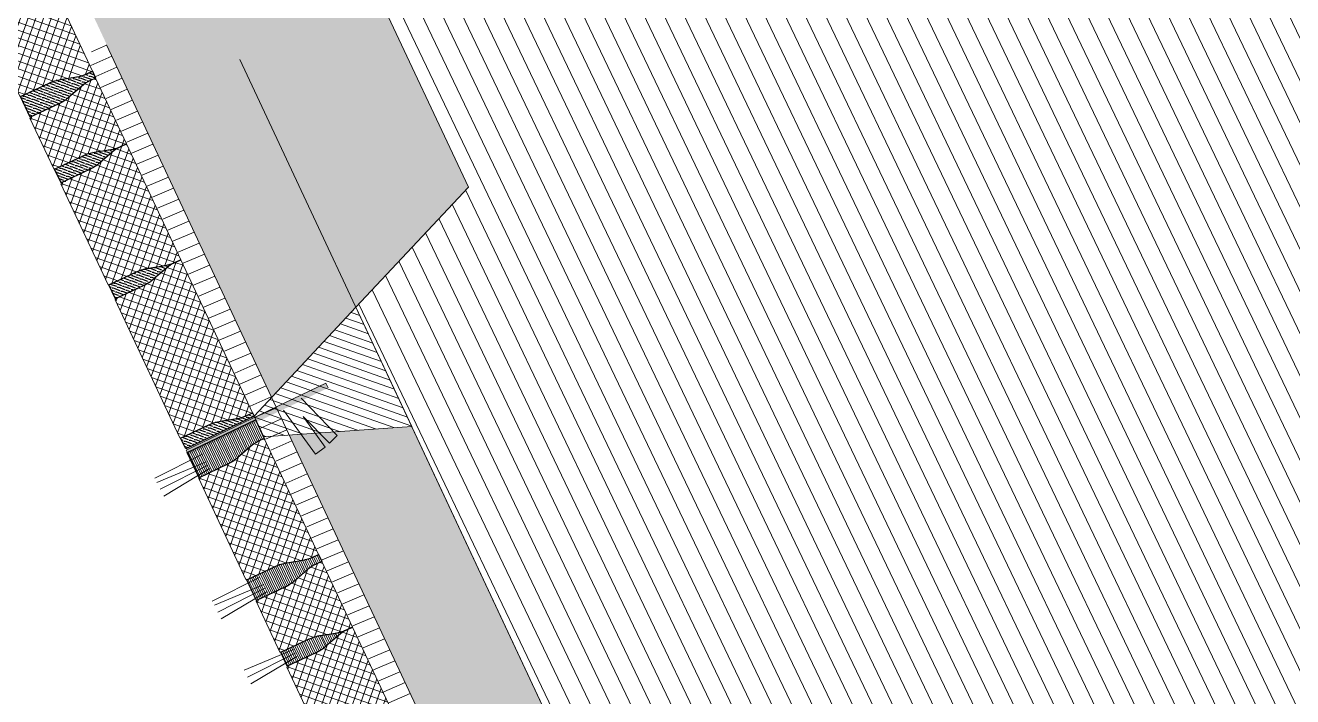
# Model space of a CAD drawing. Header units: metres. Extents: x 678805 to 1359287, y 2747329 to 5497370.
# Drawn here: x 679488.566 to 679490.226, y 2747425.861 to 2747426.74 of the extents above; entities that cross this region are included whole.
import ezdxf

# ---------------------------------------------------------------- set-up
doc = ezdxf.new("R2010")
doc.units = ezdxf.units.M
doc.layers.add('02-L-Waterfeatures 01', color=7, linetype='Continuous', true_color=0x4da6ff)
doc.layers.add('XREF_MON_WATERFEATURE$0$EIT_3 TR sorra', color=7, linetype='Continuous', true_color=0xd8ceb0)
doc.layers.add('XREF_MON_WATERFEATURE$0$-aux', color=50, linetype='Continuous', plot=False)
for name, color, linetype, lineweight, true_color in [('XREF_MON_WATERFEATURE$0$02-L-projecció', 7, 'Continuous', 5, 0x636363), ('XREF_MON_WATERFEATURE$0$3- TR terra vegetal', 7, 'Continuous', 0, 0xbea68e), ('XREF_MON_WATERFEATURE$0$3-TR sorra granitica', 7, 'Continuous', 0, 0xf2dac9), ('XREF_MON_WATERFEATURE$0$3-TR tot_u', 7, 'Continuous', 5, 0x787878)]:
    doc.layers.add(name, color=color, linetype=linetype, lineweight=lineweight, true_color=true_color)
for name, color, linetype, lineweight in [('XREF_MON_WATERFEATURE$0$02-L-seccionat', 6, 'Continuous', 5), ('XREF_MON_WATERFEATURE$0$1-CM', 7, 'Continuous', 0), ('XREF_MON_WATERFEATURE$0$1-L-GESPA', 64, 'Continuous', 0), ('XREF_MON_WATERFEATURE$0$2-metall', 5, 'Continuous', 0), ('XREF_MON_WATERFEATURE$0$3-TR Formigó', 252, 'Continuous', 0), ('XREF_MON_WATERFEATURE$0$3-TR terra compactada', 45, 'Continuous', 0), ('XREF_MON_WATERFEATURE$0$3-TR Tot-u', 37, 'Continuous', 0)]:
    doc.layers.add(name, color=color, linetype=linetype, lineweight=lineweight)
pattern_1 = [(43.98579928964266, (44.02144835051149, -23.48190823337063), (0.001927275125572215, 0.006603891924043957), [0.008532812500000068, -0.001706562500000014, 0, -0.001706562500000014])]

# ---------------------------------------------------------------- blocks, each defined once
blk = doc.blocks.new('XREF_MON_WATERFEATURE$0$PROFIL 150x1')
at = {"layer": 'XREF_MON_WATERFEATURE$0$2-metall'}
blk.add_hatch(color=256, dxfattribs=at).paths.add_polyline_path([(-0.001601699274026203, 0.1500914678908778), (-0.001556015573434877, 0.003040451556444168), (-0.001556020695716143, -8.881784197001252e-15), (-0.006556021049611616, 2.328288672970302e-10), (-0.006601699627928781, 0.1500914678908885)])
blk.add_line((-0.006556021049611616, 2.328288672970302e-10), (-0.006556021049611616, 2.328288672970302e-10), dxfattribs=at)
for points in [[(-0.006556021049611616, 2.328288672970302e-10), (-0.001556020695716143, -8.881784197001252e-15), (-0.006556021049611616, 2.328288672970302e-10), (-0.006601699627928781, 0.1500914678908885), (-0.001601699274026203, 0.1500914678908778)], [(-0.0008696490610731189, 0.04829518497524354), (0.05117247189015472, 0.03871362715096716), (0.04907168092292125, 0.02730320432408462), (0.01299445202427307, 0.03394544061108995), (0.04727510851195404, 0.02196575428195047), (0.04373973621957106, 0.01184905437355255), (-0.00368804514322818, 0.02780783601872727)]]:
    blk.add_lwpolyline(points, dxfattribs=at)
blk = doc.blocks.new('XREF_MON_WATERFEATURE$0$Font')
at = {"layer": 'XREF_MON_WATERFEATURE$0$3- TR terra vegetal'}
h = blk.add_hatch(dxfattribs=at)
h.set_pattern_fill('_USER', color=256, scale=0.0025, angle=-18.20445689477927, style=0, pattern_type=0)
h.set_pattern_definition([(0.07158571544180016, (-41.72151316422969, 27.23130239290185), (-3.123515266994169e-06, 0.002499998048729712), [])])
edge = h.paths.add_edge_path()
edge.add_line((5.401707323268056, -4.721909108571708), (5.401771191507578, -4.713713578879833))
edge.add_arc((5.353355106431991, -4.713336264016107), 0.04841755511519297, 359.5534931793446, 375.5525123054567)
edge.add_line((5.39999985974282, -4.700354479718953), (5.394215024076402, -4.679569028317928))
edge.add_arc((5.449267271906137, -4.664247333537787), 0.0571445925419343, 179.5534972539193, 195.5525163801378, ccw=False)
edge.add_line((5.392124414909631, -4.663802013266832), (5.392444928176701, -4.622674493119121))
edge.add_line((5.392444928176701, -4.622674493119121), (5.412515196949244, -4.622830904088914))
edge.add_line((5.412515197414905, -4.622830904088914), (5.412194685079157, -4.663958424236625))
edge.add_arc((5.355051819700748, -4.663513100706041), 0.0571446002038041, 343.55447450271583, 359.5534936290267, ccw=False)
edge.add_line((5.409858596045524, -4.679690943099558), (5.403750515542924, -4.700383709277958))
edge.add_arc((5.450187267269939, -4.714090894907713), 0.04841754697216365, 163.5544702963147, 179.5534894225274)
edge.add_line((5.401771191041917, -4.713713577017188), (5.401707323035225, -4.721909108571708))
h = blk.add_hatch(dxfattribs=at)
h.set_pattern_fill('_USER', color=256, scale=0.0025, angle=-18.20445689477927, style=0, pattern_type=0)
h.set_pattern_definition([(0.07158571544180016, (-41.81647344771773, 27.23203179542907), (-3.123515266994169e-06, 0.002499998048729712), [])])
edge = h.paths.add_edge_path()
edge.add_line((5.506667166482657, -4.722734138602391), (5.49666747264564, -4.722656209720299))
edge.add_line((5.49666747264564, -4.722656209953129), (5.49673133995384, -4.714460679795593))
edge.add_arc((5.448315255343914, -4.714083363534883), 0.0484175548952806, 359.5534912166783, 375.5525103427903)
edge.add_line((5.494960008189082, -4.701101580401883), (5.48917517112568, -4.68031612993218))
edge.add_arc((5.544227417558432, -4.664994439342991), 0.0571445887850234, 179.5534943690461, 195.5525134952646, ccw=False)
edge.add_line((5.487084563821554, -4.664549116510898), (5.48740507569164, -4.623421594500542))
edge.add_line((5.487405075225979, -4.62342159403488), (5.517475041095167, -4.623655932955444))
edge.add_line((5.517475041095167, -4.623655933421105), (5.517154527362436, -4.664783456828445))
edge.add_arc((5.460011675022542, -4.664338137954473), 0.05714458763646535, 343.55447941519253, 359.5534985415034, ccw=False)
edge.add_line((5.514818440657109, -4.680515971966088), (5.50871036015451, -4.70120873907581))
edge.add_arc((5.555147113744169, -4.714915923308581), 0.04841754838134289, 163.5544725454817, 179.5534916716946)
edge.add_line((5.506731035653502, -4.714538607280701), (5.506667166482657, -4.722734138835222))
edge.add_line((5.506667166482657, -4.722734138602391), (5.49666747264564, -4.722656209720299))
h = blk.add_hatch(dxfattribs=at)
h.set_pattern_fill('_USER', color=256, scale=0.0025, angle=-18.20445689477927, style=0, pattern_type=0)
h.set_pattern_definition([(0.07158571544180016, (-41.63898756494746, 27.23066277243197), (-3.123515266994169e-06, 0.002499998048729712), [])])
edge = h.paths.add_edge_path()
edge.add_line((5.70128342602402, -4.724236660636961), (5.674153355350573, -4.72402523255595))
edge.add_line((5.674153355881572, -4.724025232484564), (5.674217223189771, -4.715829702327028))
edge.add_arc((5.625801137648523, -4.715452385600656), 0.04841755489528105, 359.5534912166783, 375.5525103427901)
edge.add_line((5.672445890493691, -4.702470602700487), (5.666661053430289, -4.681685152230784))
edge.add_arc((5.721713299397379, -4.666363461408764), 0.05714458878502383, 179.5534943690461, 195.5525134952645, ccw=False)
edge.add_line((5.664570446126163, -4.665918138343841), (5.664890957996249, -4.624790616333485))
edge.add_line((5.664890957530588, -4.624790616566315), (5.701279932831374, -4.625155276664508))
edge.add_line((5.701279932633042, -4.625155276618898), (5.701283425425363, -4.724236660519966))
edge.add_line((5.70128342602402, -4.724236660636961), (5.674153355350573, -4.72402523255595))
at = {"layer": 'XREF_MON_WATERFEATURE$0$3-TR Formigó'}
h = blk.add_hatch(dxfattribs=at)
h.set_pattern_fill('ANSI37', color=256, scale=0.002999999999999998, angle=-18.27580023555105, style=0)
h.set_pattern_definition([(45.00024237466998, (-37.73127669328824, 26.43843592633493), (-0.00673522058219375, 0.00673516359928945), []), (135.0002423746699, (-37.73127669328824, 26.43843592633493), (-0.00673516359928945, -0.00673522058219375), [])])
edge = h.paths.add_edge_path()
edge.add_line((5.401707349810749, -4.721905543003231), (5.40177121758461, -4.713710013311356))
edge.add_arc((5.353355126921088, -4.713332690764219), 0.04841756086888398, 359.5534842875911, 375.5525034139801)
edge.add_line((5.399999886751175, -4.700350912287831), (5.394215048290789, -4.679565465543419))
edge.add_arc((5.449267296120524, -4.664243774022907), 0.05714459044333953, 179.5534941485198, 195.5525132748022, ccw=False)
edge.add_line((5.392124440986663, -4.663798450957984), (5.392444924451411, -4.622674425598234))
edge.add_line((5.392444924451411, -4.622674425598234), (5.391647743526846, -4.622668211814016))
edge.add_line((5.391647743992507, -4.622668211814016), (5.391654321923852, -4.621824162080884))
edge.add_line((5.391654321458191, -4.621824162080884), (5.245832878630608, -4.620687756221741))
edge.add_line((5.24583287909627, -4.620687756221741), (5.245826302561909, -4.621531809680164))
edge.add_line((5.245826302096248, -4.621531810145825), (5.24502912024036, -4.621525591704994))
edge.add_line((5.24502912024036, -4.621525591704994), (5.24470863584429, -4.662649621721357))
edge.add_arc((5.187565786298364, -4.662204298656434), 0.0571445848182067, 343.5544756038509, 359.55349473013337, ccw=False)
edge.add_line((5.242372548673302, -4.678382136160508), (5.236264468170702, -4.69907490327023))
edge.add_arc((5.282701225019991, -4.712782087503001), 0.04841755169064205, 163.5544731269837, 179.5534922533725)
edge.add_line((5.234285143204033, -4.712404772173613), (5.234221273101866, -4.720600301865488))
edge.add_line((5.234221273101866, -4.720600301865488), (5.401707349810749, -4.721905543003231))
h = blk.add_hatch(dxfattribs=at)
h.set_pattern_fill('ANSI37', color=256, scale=0.002999999999999998, angle=-18.27580023555105, style=0)
h.set_pattern_definition([(45.00024237466998, (-37.73127672076225, 26.43843236006796), (-0.00673522058219375, 0.00673516359928945), []), (135.0002423746699, (-37.73127672076225, 26.43843236006796), (-0.00673516359928945, -0.00673522058219375), [])])
edge = h.paths.add_edge_path()
edge.add_line((5.496667497325689, -4.722652711439878), (5.496731367427856, -4.71445718081668))
edge.add_arc((5.448315274436027, -4.71407987177372), 0.04841756262818294, 359.5534999889228, 375.5525191153118)
edge.add_line((5.494960032403469, -4.701098079560325), (5.489175195340067, -4.680312633747235))
edge.add_arc((5.544227445498109, -4.664990943623707), 0.05714459188197025, 179.5534922650938, 195.5525113913762, ccw=False)
edge.add_line((5.487084588035941, -4.664545618928969), (5.48740507196635, -4.623421593569219))
edge.add_line((5.48740507196635, -4.62342159380205), (5.486607891041785, -4.623415380949154))
edge.add_line((5.486607891507447, -4.623415380716324), (5.486614469904453, -4.622571330051869))
edge.add_line((5.486614469904453, -4.622571330051869), (5.413318901322782, -4.622000129427761))
edge.add_line((5.413318901322782, -4.622000129427761), (5.413312322925776, -4.622844179626554))
edge.add_line((5.413312322925776, -4.622844180092216), (5.41251514130272, -4.62283796351403))
edge.add_line((5.412515141069889, -4.622837963048369), (5.412194657372311, -4.66396199259907))
edge.add_arc((5.35505180619657, -4.663516671862453), 0.05714458622738645, 343.55447750952925, 359.5534966358117, ccw=False)
edge.add_line((5.409858570434153, -4.679694507969543), (5.403750489000231, -4.700387276476249))
edge.add_arc((5.450187247712165, -4.714094460941851), 0.04841755334555603, 163.5544734177782, 179.5534925441672)
edge.add_line((5.401771164964885, -4.713717146078125), (5.401707297656685, -4.721912676235661))
edge.add_line((5.401707297656685, -4.721912676235661), (5.496667497325689, -4.722652711672708))
h = blk.add_hatch(dxfattribs=at)
h.set_pattern_fill('ANSI37', color=256, scale=0.002999999999999998, angle=-18.27580023555105, style=0)
h.set_pattern_definition([(45.00024237466998, (-37.45883066253737, 26.43631973583251), (-0.00673522058219375, 0.00673516359928945), []), (135.0002423746699, (-37.45883066253737, 26.43631973583251), (-0.00673516359928945, -0.00673522058219375), [])])
edge = h.paths.add_edge_path()
edge.add_line((5.674153381492943, -4.724021733738482), (5.674217249266803, -4.715826204046607))
edge.add_arc((5.625801158603281, -4.715448881499469), 0.04841756086888398, 359.5534842875911, 375.5525034139801)
edge.add_line((5.672445917502046, -4.702467102557421), (5.66666107904166, -4.681681655813009))
edge.add_arc((5.721713327337056, -4.666359964758158), 0.05714459044333953, 179.5534941485198, 195.5525132748022, ccw=False)
edge.add_line((5.664570472668856, -4.665914641693234), (5.664890956133604, -4.624790616333485))
edge.add_line((5.664890956133604, -4.624790616333485), (5.664093775209039, -4.624784402549267))
edge.add_line((5.664093775209039, -4.624784402316436), (5.664100353140384, -4.623940352583304))
edge.add_line((5.664100352674723, -4.623940352816135), (5.51827890984714, -4.622803946956992))
edge.add_line((5.518278909381479, -4.622803946724162), (5.518272332847118, -4.623648000182584))
edge.add_line((5.518272332847118, -4.623648000182584), (5.517475150991231, -4.623641781741753))
edge.add_line((5.517475150991231, -4.623641781741753), (5.517154666595161, -4.664765811758116))
edge.add_arc((5.460011817980558, -4.664320489391685), 0.0571445848182067, 343.5544756038509, 359.55349473013337, ccw=False)
edge.add_line((5.514818579424173, -4.680498326662928), (5.508710498921573, -4.70119109377265))
edge.add_arc((5.555147255305201, -4.714898278471082), 0.04841755169064205, 163.5544731269837, 179.5534922533725)
edge.add_line((5.506731174420565, -4.714520962908864), (5.506667304318398, -4.722716492600739))
edge.add_line((5.506667303852737, -4.722716492367908), (5.67415338056162, -4.724021733505651))
h = blk.add_hatch(dxfattribs=at)
h.set_pattern_fill('ANSI37', color=256, scale=0.002999999999999998, angle=-18.27580023555105, style=0)
h.set_pattern_definition([(45.00024237466998, (-37.6216157367453, 26.43747199978679), (-0.00673522058219375, 0.00673516359928945), []), (135.0002423746699, (-37.6216157367453, 26.43747199978679), (-0.00673516359928945, -0.00673522058219375), [])])
edge = h.paths.add_edge_path()
edge.add_line((5.932518457062542, -4.726148046553135), (5.932582326233387, -4.717952517792583))
edge.add_arc((5.884166236501187, -4.717575204093009), 0.04841756030990212, 359.553494361161, 375.55251348755)
edge.add_line((5.930810994002968, -4.704593416769058), (5.925026156939566, -4.683807969558984))
edge.add_arc((5.980078405700624, -4.668486276874319), 0.05714459232179474, 179.5534955909564, 195.5525147172389, ccw=False)
edge.add_line((5.922935548704118, -4.668040954973549), (5.923256033100188, -4.62691693007946))
edge.add_line((5.923256033565849, -4.626916930312291), (5.922458852641284, -4.626910717925057))
edge.add_line((5.922458852175623, -4.626910717692226), (5.922465429175645, -4.626066667959094))
edge.add_line((5.922465428709984, -4.626066667959094), (5.722900039982051, -4.624511428643018))
edge.add_line((5.722900039982051, -4.624511428643018), (5.722893461585045, -4.625355478841811))
edge.add_line((5.722893462050706, -4.625355478841811), (5.722096281358972, -4.625349263194948))
edge.add_line((5.722096281126142, -4.625349263194948), (5.721775796962902, -4.666473290883005))
edge.add_arc((5.664632934611291, -4.666027972009033), 0.05714459781178616, 343.55447923422247, 359.553498360505, ccw=False)
edge.add_line((5.719439709559083, -4.682205809280276), (5.713331627193838, -4.702898575924337))
edge.add_arc((5.759768390096724, -4.716605758294463), 0.04841755616391521, 163.5544779161114, 179.5534970425004)
edge.add_line((5.711352304089814, -4.716228446690366), (5.711288436315954, -4.724423975450918))
edge.add_line((5.711288436315954, -4.724423975218087), (5.932518457528204, -4.726148046553135))
h = blk.add_hatch(dxfattribs=at)
h.set_pattern_fill('ANSI37', color=256, scale=0.002999999999999998, angle=-18.27580023555105, style=0)
h.set_pattern_definition([(45.00024237466998, (-37.03297951025888, 26.43288818001747), (-0.00673522058219375, 0.00673516359928945), []), (135.0002423746699, (-37.03297951025888, 26.43288818001747), (-0.00673516359928945, -0.00673522058219375), [])])
edge = h.paths.add_edge_path()
edge.add_line((6.100004532840103, -4.727453289087862), (6.100068400381133, -4.719257758930326))
edge.add_arc((6.051652309950441, -4.71888043731451), 0.0484175609788396, 359.5534852689248, 375.5525043953139)
edge.add_line((6.098297069780529, -4.70589865767397), (6.092512232717127, -4.685113210929558))
edge.add_arc((6.147564480081201, -4.669791518244892), 0.0571445906632519, 179.5534958114507, 195.5525149377331, ccw=False)
edge.add_line((6.090421625413001, -4.669346196576953), (6.090742108877748, -4.628222171217203))
edge.add_line((6.090742108877748, -4.628222171217203), (6.089944927487522, -4.628215957898647))
edge.add_line((6.089944927021861, -4.628215958131477), (6.089951504953206, -4.627371908398345))
edge.add_line((6.089951504953206, -4.627371908398345), (5.944130061659962, -4.626235502073541))
edge.add_line((5.944130062125623, -4.626235501840711), (5.944123486056924, -4.627079555299133))
edge.add_line((5.944123485591263, -4.627079555531964), (5.943326303735375, -4.627073338022456))
edge.add_line((5.943326303269714, -4.627073337789625), (5.943005818873644, -4.668197366409004))
edge.add_arc((5.885862966999412, -4.667752046138048), 0.05714458788230044, 343.554477755914, 359.5534968821965, ccw=False)
edge.add_line((5.940669732168317, -4.683929882012308), (5.934561651200056, -4.704622650053352))
edge.add_arc((5.980998404789716, -4.718329834286124), 0.04841754838081367, 163.5544725453944, 179.5534916717832)
edge.add_line((5.932582326233387, -4.717952518258244), (5.932518456596881, -4.726148047484457))
edge.add_line((5.932518456596881, -4.726148047484457), (6.100004532840103, -4.727453289087862))
h = blk.add_hatch(dxfattribs=at)
h.set_pattern_fill('ANSI37', color=256, scale=0.002999999999999998, angle=-18.27580023555105, style=0)
h.set_pattern_definition([(45.00024237466998, (-37.03297953726724, 26.43288461398333), (-0.00673522058219375, 0.00673516359928945), []), (135.0002423746699, (-37.03297953726724, 26.43288461398333), (-0.00673516359928945, -0.00673522058219375), [])])
edge = h.paths.add_edge_path()
edge.add_line((6.19496467942372, -4.728200458455831), (6.195028549991548, -4.720004928298295))
edge.add_arc((6.146612455602735, -4.719627616927028), 0.04841756572535646, 359.553497505782, 375.552516632171)
edge.add_line((6.193257215898484, -4.706645825877786), (6.187472377903759, -4.685860379599035))
edge.add_arc((6.242524626199156, -4.670538690406829), 0.05714459022342697, 179.553492485588, 195.5525116118705, ccw=False)
edge.add_line((6.185381771065295, -4.670093365479261), (6.185702254530042, -4.628969341516495))
edge.add_line((6.185702254995704, -4.628969341749325), (6.184905075002462, -4.628963127499446))
edge.add_line((6.184905075468123, -4.628963127499446), (6.184911653399467, -4.628119077300653))
edge.add_line((6.184911652933806, -4.628119077067822), (6.111616084352136, -4.627547875978053))
edge.add_line((6.111616083886474, -4.627547875978053), (6.11160950595513, -4.628391926642507))
edge.add_line((6.111609506886452, -4.628391926642507), (6.110812324564904, -4.62838570959866))
edge.add_line((6.110812323633581, -4.62838570959866), (6.110491839703172, -4.669509739615023))
edge.add_arc((6.053348993416876, -4.669064422138035), 0.05714458242608837, 343.55448033534486, 359.5534994616274, ccw=False)
edge.add_line((6.108155753463507, -4.685242253821343), (6.102047671098262, -4.70593502279371))
edge.add_arc((6.148484432604164, -4.71964220632799), 0.0484175547547358, 163.554475666945, 179.5534947933339)
edge.add_line((6.100068347994238, -4.719264893326908), (6.100004480220377, -4.727460422087461))
edge.add_line((6.100004479754716, -4.72746042185463), (6.194964679889381, -4.728200458688661))
h = blk.add_hatch(dxfattribs=at)
h.set_pattern_fill('ANSI37', color=256, scale=0.002999999999999998, angle=-18.27580023555105, style=0)
h.set_pattern_definition([(45.00024237466998, (-37.12793976766989, 26.43362108105794), (-0.00673522058219375, 0.00673516359928945), []), (135.0002423746699, (-37.12793976766989, 26.43362108105794), (-0.00673516359928945, -0.00673522058219375), [])])
edge = h.paths.add_edge_path()
edge.add_line((6.426194426137954, -4.729998965281993), (6.42625829577446, -4.721803436055779))
edge.add_arc((6.377842205576599, -4.72142612375319), 0.04841756052981459, 359.5534963238271, 375.5525154502161)
edge.add_line((6.42448696307838, -4.708444335265085), (6.418702125549316, -4.687658888055012))
edge.add_arc((6.473754376173019, -4.672337196301669), 0.05714459376042608, 179.5534937075313, 195.5525128338137, ccw=False)
edge.add_line((6.416611517313868, -4.671891873236746), (6.416932001709938, -4.630767848342657))
edge.add_line((6.416932001709938, -4.630767847876996), (6.416134820319712, -4.630761635024101))
edge.add_line((6.416134820319712, -4.630761635024101), (6.416141397785395, -4.629917586222291))
edge.add_line((6.416141397785395, -4.629917586455122), (6.216576009523124, -4.628362347139046))
edge.add_line((6.216576009523124, -4.628362346906215), (6.216569430660456, -4.629206396639347))
edge.add_line((6.216569431126118, -4.629206396639347), (6.215772250667214, -4.629200181458145))
edge.add_line((6.215772250201553, -4.629200181458145), (6.215451765339822, -4.670324208214879))
edge.add_arc((6.158308903686702, -4.669878892600536), 0.05714459732031707, 343.554482552807, 359.5535016790895, ccw=False)
edge.add_line((6.213115679100156, -4.686056726612151), (6.20700759626925, -4.706749493721873))
edge.add_arc((6.253444360103458, -4.720456676091999), 0.04841755781883007, 163.5544782069061, 179.5534973332949)
edge.add_line((6.205028273165226, -4.720079364953563), (6.204964404925704, -4.728274893248454))
edge.add_line((6.204964404460043, -4.728274893015623), (6.426194426137954, -4.729998965281993))
h = blk.add_hatch(dxfattribs=at)
h.set_pattern_fill('ANSI31', color=256, scale=0.003, angle=-18.27604261022104, style=0)
h.set_pattern_definition([(44.99999999999999, (-61.23738667136058, 28.27179234102368), (-0.006735192090801864, 0.006735192090801864), [])])
h.paths.add_polyline_path([(5.706300896592438, -4.724574196152389), (5.676289620809257, -4.724306924268603), (5.605304351076484, -4.905086013255641), (5.777410773560405, -4.906426052562892)])
at = {"layer": 'XREF_MON_WATERFEATURE$0$3-TR sorra granitica'}
h = blk.add_hatch(dxfattribs=at)
h.set_pattern_fill('LINE', color=256, scale=0.004999999999999999, angle=69.79554310522073, style=0)
h.set_pattern_definition([(88.07158571544174, (23.4717214233242, 244.2306402493268), (-0.01586600920376316, 0.0005342068383152928), [])])
h.paths.add_polyline_path([(2.601884067524225, -4.731481701368466), (6.228175832424313, -4.759716402739286), (6.228409408126026, -4.72971731191501), (2.601844876073301, -4.70011310139671)])
at = {"layer": 'XREF_MON_WATERFEATURE$0$3-TR terra compactada'}
h = blk.add_hatch(dxfattribs=at)
h.set_pattern_fill('LINE', color=256, scale=0.0075, style=0)
h.set_pattern_definition([(1.590277340731758e-14, (-1.593001680448651, -7.350061897188425), (0, 0.0238125), [])])
h.paths.add_polyline_path([(-1.508667595218867, -4.250939326127991), (-1.508447191212326, -6.704957016278058), (6.136759905610234, -6.704957016278058), (6.135588984936476, -5.109001578297466), (5.855858366005123, -5.107042916119099), (5.777410773560405, -4.906426052562892), (2.851725396700203, -4.883444252656773), (2.851790635846555, -6.090015882160515), (2.851790635846555, -6.44001635722816), (0.3015535152517259, -6.44002101290971), (0.3017738847993314, -6.090021013282239), (1.392239173408598, -6.090021080803126), (0.8764049969613552, -4.267781088594347)])
at = {"layer": 'XREF_MON_WATERFEATURE$0$3-TR Tot-u'}
h = blk.add_hatch(dxfattribs=at)
h.set_pattern_fill('EARTH', color=256, scale=0.005, angle=-84.07414778341365)
h.set_pattern_definition([(275.9258522165863, (0.0002203709445893764, -5.900061896070838), (0.0348582512672567, -0.02830242601949161), [0.03175, -0.03175]), (275.9258522165863, (0.01206299709156156, -5.898832678794861), (0.0348582512672567, -0.02830242601949161), [0.03175, -0.03175]), (275.9258522165863, (0.02390562416985631, -5.897603461518884), (0.0348582512672567, -0.02830242601949161), [0.03175, -0.03175]), (5.925852216586342, (0.02826290531083941, -5.901141264708713), (0.02830242601949161, 0.0348582512672567), [0.03174999999999994, -0.03174999999999994]), (5.925852216586342, (0.02949212351813912, -5.912983891554177), (0.02830242601949161, 0.0348582512672567), [0.03174999999999994, -0.03174999999999994]), (5.925852216586342, (0.03072133986279368, -5.924826518632472), (0.02830242601949161, 0.0348582512672567), [0.03174999999999994, -0.03174999999999994])])
h.paths.add_polyline_path([(5.664110153447837, -4.755324530415237), (2.602048213128, -4.731478434056044), (2.6017199261114, -4.767613416537642), (2.851725396700203, -4.883444252656773), (5.605304351076484, -4.905086013255641)])
h = blk.add_hatch(dxfattribs=at)
h.set_pattern_fill('EARTH', color=256, scale=0.005, angle=-84.07414778341365)
h.set_pattern_definition([(275.9258522165863, (2.229286105837673, -5.917636996600777), (0.0348582512672567, -0.02830242601949161), [0.03175, -0.03175]), (275.9258522165863, (2.24112873384729, -5.916407779790461), (0.0348582512672567, -0.02830242601949161), [0.03175, -0.03175]), (275.9258522165863, (2.252971360925585, -5.915178562514484), (0.0348582512672567, -0.02830242601949161), [0.03175, -0.03175]), (5.925852216586342, (2.257328641135246, -5.918716365937144), (0.02830242601949161, 0.0348582512672567), [0.03174999999999993, -0.03174999999999993]), (5.925852216586342, (2.258557858876884, -5.930558992549777), (0.02830242601949161, 0.0348582512672567), [0.03174999999999993, -0.03174999999999993]), (5.925852216586342, (2.259787076618522, -5.942401619628072), (0.02830242601949161, 0.0348582512672567), [0.03174999999999993, -0.03174999999999993])])
h.paths.add_polyline_path([(5.777410773560405, -4.906426052562892), (5.855858366005123, -5.107042916119099), (8.364654720760882, -5.126576679293066), (8.364486959762871, -4.926569310948253)])
at = {"layer": 'XREF_MON_WATERFEATURE$0$3-TR tot_u'}
h = blk.add_hatch(dxfattribs=at)
h.set_pattern_fill('AR-CONC', color=256, scale=0.0002499999999999999, angle=90.27678088148771)
h.set_pattern_definition([(158.5528234917086, (-28.39607085613534, 26.36567116249353), (-0.01071414020342541, 0.04444703537654501), [0.004762499999999991, -0.05238749999999992]), (103.5528234917086, (-28.39607085613534, 26.36567116249353), (-0.0424785118228859, -0.02355052202106896), [0.003809999999999995, -0.04191014604249993]), (209.0042681917086, (-28.39696369878948, 26.369375070557), (-0.05319265014227479, 0.02089651386104), [0.004047502199999997, -0.04452256114999997]), (154.7370234917087, (-28.40811084536836, 26.36163029191084), (-0.0115985479611795, 0.0675920588494293), [0.007143749999999995, -0.07858124999999994]), (205.1883811017086, (-28.40907739615068, 26.36726295552216), (-0.07752613342466964, 0.03658516449474113), [0.006071255784999987, -0.0667839020399998]), (99.73697466170866, (-28.40811084536836, 26.36163029191084), (-0.07752613342285257, 0.03658516449890413), [0.005714991767499994, -0.06286493297999991]), (129.5528234917087, (-28.40712128439918, 26.36866050423123), (0.01217751511727385, 0.04406843003305411), [0.004762499999999994, -0.05238749999999993]), (74.55282349170876, (-28.40712128439918, 26.36866050423123), (-0.04856998646426808, -3.622266292562654e-06), [0.003809999999999997, -0.04190999999999996]), (180.0042684917086, (-28.40610649064183, 26.37233287328854), (-0.03639247154542002, 0.04406480761101686), [0.004047502199999996, -0.04452248439999996]), (146.0528234917087, (-28.39607085613534, 26.36567116249353), (-0.02028587552937648, -0.005993882991153911), [0, -0.04140199999999996, 0, -0.04254499999999996, 0, -0.04206874999999996]), (116.0528234917087, (-28.39607085613534, 26.36567116249353), (-0.02905871588295597, 0.007867938773188424), [0, -0.02425699999999999, 0, -0.04044949999999999, 0, -0.01603375]), (76.05282349170872, (-28.39156528469175, 26.35224657296203), (-0.009427757665199567, 0.03259170348027654), [0, -0.01587499999999997, 0, -0.04952999999999994, 0, -0.06572249999999988]), (66.05282349170874, (-28.38954484928399, 26.34622657857835), (-0.01780916575078069, 0.03308521069577341), [0, -0.02063749999999997, 0, -0.03289299999999995, 0, -0.04667249999999994])])
h.paths.add_polyline_path([(5.777410773560405, -4.906426052562892), (8.366363969631493, -4.926583925727755), (8.457392164506018, -4.779028350953013), (5.718575078528374, -4.755963404197246)])
at = {"layer": 'XREF_MON_WATERFEATURE$0$EIT_3 TR sorra'}
h = blk.add_hatch(dxfattribs=at)
h.set_pattern_fill('ANSI36', color=256, scale=0.001075000000000009, angle=-1.014200710357327, style=0, double=1)
h.set_pattern_definition([(43.98579928964266, (43.80021833023056, -23.48018400138244), (0.001927275125572215, 0.006603891924043957), [0.008532812500000068, -0.001706562500000014, 0, -0.001706562500000014])])
edge = h.paths.add_edge_path()
edge.add_line((5.71128843864426, -4.724423814564943), (5.706288711400703, -4.724423814099282))
edge.add_line((5.706288710702211, -4.724423813866451), (5.706288710702211, -4.625345609383658))
edge.add_line((5.706288710702211, -4.625345609150827), (5.722096310462803, -4.625345608685166))
edge.add_line((5.722096310462803, -4.625345608917996), (5.721775797661394, -4.666473131394014))
edge.add_arc((5.664632943458855, -4.666027805767953), 0.05714458861940409, 343.5544727780216, 359.5534919043325, ccw=False)
edge.add_line((5.719439709559083, -4.682205646997318), (5.713331629289314, -4.702898413175717))
edge.add_arc((5.759768384043127, -4.716605600900948), 0.04841755052772637, 163.5544689195318, 179.5534880457448)
edge.add_line((5.711352304089814, -4.716228282079101), (5.711288437480107, -4.724423815496266))
h = blk.add_hatch(dxfattribs=at)
h.set_pattern_fill('ANSI36', color=256, scale=0.001075000000000009, angle=-1.014200710357327, style=0, double=1)
h.set_pattern_definition(pattern_1)
edge = h.paths.add_edge_path()
edge.add_line((5.932518457528204, -4.726148045621812), (5.932582324137911, -4.717952516395599))
edge.add_arc((5.884166234172881, -4.717575201764703), 0.04841756020077902, 359.5534933799665, 375.5525125060783)
edge.add_line((5.930810991209, -4.704593415372074), (5.925026155076921, -4.683807965833694))
edge.add_arc((5.980078402440995, -4.668486275244504), 0.05714458878502383, 179.5534943690461, 195.5525134952645, ccw=False)
edge.add_line((5.922935547772795, -4.668040952179581), (5.923256060108542, -4.626913431100547))
edge.add_line((5.923256060108542, -4.626913431100547), (5.943326329812407, -4.627069841139019))
edge.add_line((5.943326329812407, -4.627069841139019), (5.943005817010999, -4.668197363615036))
edge.add_arc((5.885862965602428, -4.66775203961879), 0.05714458671875536, 343.5544741909293, 359.55349331724005, ccw=False)
edge.add_line((5.940669728908688, -4.683929878752679), (5.934561648406088, -4.704622644931078))
edge.add_arc((5.980998405255377, -4.71832983312197), 0.04841755218264119, 163.5544692103268, 179.5534883365396)
edge.add_line((5.932582323439419, -4.717952514067292), (5.932518457062542, -4.726148047018796))
h = blk.add_hatch(dxfattribs=at)
h.set_pattern_fill('ANSI36', color=256, scale=0.001075000000000009, angle=-1.014200710357327, style=0, double=1)
h.set_pattern_definition(pattern_1)
edge = h.paths.add_edge_path()
edge.add_line((6.100004506763071, -4.727456855122), (6.100068375235423, -4.719261324964464))
edge.add_arc((6.051652292720973, -4.718884008936584), 0.04841755323673731, 359.5534914769156, 375.5525106030275)
edge.add_line((6.098297042772174, -4.705902225803584), (6.092512206174433, -4.685116774402559))
edge.add_arc((6.147564457263798, -4.669795079855248), 0.057144594200478, 179.5534970334249, 195.5525161596433, ccw=False)
edge.add_line((6.090421598404646, -4.669349759351462), (6.090742110740393, -4.62822223873809))
edge.add_line((6.090742110274732, -4.62822223873809), (6.110812380444258, -4.628378651570529))
edge.add_line((6.110812380444258, -4.628378651570529), (6.110491867177188, -4.669506171252578))
edge.add_arc((6.05334900598973, -4.669060850515962), 0.05714459640250632, 343.5544773285307, 359.55349645484154, ccw=False)
edge.add_line((6.108155780471861, -4.685238689184189), (6.102047699037939, -4.705931455828249))
edge.add_arc((6.148484449833632, -4.719638638198376), 0.04841754482577915, 163.5544739222657, 179.5534930484786)
edge.add_line((6.100068374536932, -4.719261323101819), (6.10000450629741, -4.727456855122))
h = blk.add_hatch(dxfattribs=at)
h.set_pattern_fill('ANSI36', color=256, scale=0.001075000000000009, angle=-1.014200710357327, style=0, double=1)
h.set_pattern_definition(pattern_1)
edge = h.paths.add_edge_path()
edge.add_line((6.204964376986027, -4.728278386872262), (6.194964682683349, -4.72820045799017))
edge.add_line((6.19496468314901, -4.72820045799017), (6.195028550457209, -4.720004927832633))
edge.add_arc((6.146612469572574, -4.719627610174939), 0.04841755135828214, 359.5534897744852, 375.5525089005972)
edge.add_line((6.193257218692452, -4.706645829137415), (6.187472380697727, -4.685860378202051))
edge.add_arc((6.242524626664817, -4.670538689009845), 0.05714458856511125, 179.5534927061143, 195.5525118323327, ccw=False)
edge.add_line((6.185381773859262, -4.670093364547938), (6.185702285263687, -4.628965843003243))
edge.add_line((6.185702285263687, -4.628965843003243), (6.215772251132876, -4.629200180992484))
edge.add_line((6.215772250667214, -4.629200180992484), (6.215451737400144, -4.670327703934163))
edge.add_arc((6.158308882731944, -4.669882385525852), 0.05714458929137934, 343.5544796615772, 359.5534987878881, ccw=False)
edge.add_line((6.213115651160479, -4.686060220235959), (6.207007570657879, -4.706752988277003))
edge.add_arc((6.253444321919233, -4.720460174139589), 0.04841754697216365, 163.5544702963147, 179.5534894225274)
edge.add_line((6.20502824569121, -4.720082856016234), (6.204964377451688, -4.728278387105092))
edge.add_line((6.204964376986027, -4.728278386872262), (6.194964682683349, -4.72820045799017))
at = {"layer": 'XREF_MON_WATERFEATURE$0$-aux'}
for points in [[(5.401707322802395, -4.721909108571708), (5.401707323268056, -4.721909108571708), (5.401771191507578, -4.713713579112664, 0.06992251114754273), (5.39999985974282, -4.700354479718953), (5.394215022679418, -4.679569027852267, -0.06992251114800961), (5.392124414909631, -4.663802013266832), (5.392444928176701, -4.622674493119121), (5.412515197414905, -4.622830904088914), (5.412194684613496, -4.663958424236625, -0.0699225111484148), (5.409858596045524, -4.679690943099558), (5.403750515542924, -4.700383709277958, 0.06992251114798485), (5.401771191041917, -4.713713577017188), (5.401707322802395, -4.721909108571708), (5.401707323268056, -4.721909108571708)], [(5.506667166482657, -4.722734138602391), (5.49666747264564, -4.722656209953129), (5.49673133995384, -4.714460679795593, 0.06992251114754273), (5.494960008189082, -4.701101580401883), (5.48917517112568, -4.680316129699349, -0.06992251114800961), (5.487084563821554, -4.664549116510898), (5.487405075225979, -4.62342159403488), (5.517475041095167, -4.623655933421105), (5.517154527828097, -4.664783456828445, -0.0699225111484148), (5.514818440657109, -4.680515971966088), (5.508710360620171, -4.701208739541471, 0.06992251114798485), (5.506731035653502, -4.714538607280701), (5.506667166482657, -4.722734138602391), (5.49666747264564, -4.722656209953129)], [(5.70128342602402, -4.724236660636961), (5.674153355881572, -4.724025232484564), (5.674217222258449, -4.715829702094197, 0.06992251114754273), (5.672445890493691, -4.702470602700487), (5.666661052964628, -4.681685152230784, -0.06992251114800961), (5.664570446126163, -4.665918138343841), (5.664890957530588, -4.624790616566315), (5.701279932633042, -4.625155276618898), (5.70128342602402, -4.724236660636961), (5.674153355881572, -4.724025232484564)], [(5.711288436315954, -4.724423815030605), (5.71128843864426, -4.724423814564943), (5.706288710702211, -4.724423813866451), (5.706288710702211, -4.625345609150827), (5.722096310462803, -4.625345608917996), (5.721775797661394, -4.666473131394014, -0.0699225111484148), (5.719439709559083, -4.682205646997318), (5.713331628590822, -4.702898412942886, 0.06992251114798485), (5.711352304089814, -4.716228282079101), (5.711288436315954, -4.724423815030605), (5.71128843864426, -4.724423814564943)], [(5.932518457062542, -4.726148047251627), (5.932518457528204, -4.726148045621812), (5.932582324370742, -4.717952516395599, 0.06992251114754273), (5.930810991209, -4.704593415372074), (5.925026156008244, -4.683807966299355, -0.06992251114800961), (5.922935547772795, -4.668040952179581), (5.923256060108542, -4.626913431100547), (5.943326329812407, -4.627069841139019), (5.943005817942321, -4.668197364080697, -0.0699225111484148), (5.940669728908688, -4.683929878752679), (5.934561648406088, -4.704622644931078, 0.06992251114798485), (5.932582323439419, -4.717952514067292), (5.932518457062542, -4.726148047251627), (5.932518457528204, -4.726148045621812)], [(6.10000450629741, -4.727456855122), (6.100004506763071, -4.727456855122), (6.100068375002593, -4.719261324964464, 0.06992251114754273), (6.098297042772174, -4.705902225803584), (6.092512206174433, -4.685116774402559, -0.06992251114800961), (6.090421598404646, -4.669349759351462), (6.090742110274732, -4.62822223873809), (6.110812380444258, -4.628378651570529), (6.110491867177188, -4.669506171252578, -0.0699225111484148), (6.108155780471861, -4.685238689184189), (6.102047698106617, -4.705931455828249, 0.06992251114798485), (6.100068374536932, -4.719261323101819), (6.10000450629741, -4.727456855122), (6.100004506763071, -4.727456855122)], [(6.204964376986027, -4.728278386872262), (6.19496468314901, -4.72820045799017), (6.195028549991548, -4.720004927832633, 0.06992251114754273), (6.193257218692452, -4.706645829137415), (6.187472380232066, -4.685860378202051, -0.06992251114800961), (6.185381773859262, -4.670093364547938), (6.185702285263687, -4.628965843003243), (6.215772250667214, -4.629200180992484), (6.215451737865806, -4.670327703934163, -0.0699225111484148), (6.213115651160479, -4.686060220235959), (6.207007570192218, -4.706752988044173, 0.06992251114798485), (6.20502824569121, -4.720082856016234), (6.204964376986027, -4.728278386872262), (6.19496468314901, -4.72820045799017)]]:
    blk.add_lwpolyline(points, format="xyb", dxfattribs=at)
at = {"layer": 'XREF_MON_WATERFEATURE$0$02-L-projecció'}
for points in [[(-1.508667595218867, -4.250939326127991), (-1.508447191212326, -6.704957016278058), (6.136759905610234, -6.704957016278058), (6.135588984936476, -5.109001578297466), (5.855858366005123, -5.107042916119099), (5.777410773560405, -4.906426052562892), (2.851725396700203, -4.883444252656773), (2.851790635846555, -6.090015882160515), (2.851790635846555, -6.44001635722816), (0.3015535152517259, -6.44002101290971), (0.3017738847993314, -6.090021013282239), (1.392239173408598, -6.090021080803126), (0.8764049969613552, -4.267781088594347)], [(5.706287799868733, -4.724540702998638), (5.777410773560405, -4.906426052562892), (5.605304351076484, -4.905086013255641), (5.676289620809257, -4.724306924268603)]]:
    blk.add_lwpolyline(points, close=True, dxfattribs=at)
for points in [[(6.228175833821297, -4.759716407163069), (2.60188406938687, -4.731481702532619)], [(6.135421223938465, -4.908994209952652), (2.851725396700203, -4.883444252656773)], [(6.135588984936476, -5.109001578297466), (5.855858366005123, -5.107042916119099), (5.777410773560405, -4.906426052562892)]]:
    blk.add_lwpolyline(points, dxfattribs=at)
at = {"layer": 'XREF_MON_WATERFEATURE$0$02-L-seccionat'}
for points in [[(5.401707349810749, -4.721905543003231), (5.40177121758461, -4.713710013311356, 0.06992251114875708), (5.399999886751175, -4.700350912287831), (5.394215048290789, -4.679565465077758, -0.0699225111482901), (5.392124440986663, -4.663798450957984), (5.392444924451411, -4.622674425598234), (5.391647743992507, -4.622668211814016), (5.391654321458191, -4.621824162080884), (5.24583287909627, -4.620687756221741), (5.245826302096248, -4.621531810145825), (5.24502912024036, -4.621525591704994), (5.24470863584429, -4.662649621255696, -0.0699225111482901), (5.242372548673302, -4.678382136160508), (5.23626446723938, -4.699074903037399, 0.06992251114875708), (5.234285143204033, -4.712404772173613), (5.234221273101866, -4.720600301865488)], [(5.496667497325689, -4.722652711439878), (5.496731367427856, -4.71445718081668, 0.06992251114875708), (5.494960032403469, -4.701098079560325), (5.489175195340067, -4.680312633514404, -0.0699225111482901), (5.487084588035941, -4.664545618928969), (5.48740507196635, -4.62342159380205), (5.486607891507447, -4.623415380716324), (5.486614469904453, -4.622571330051869), (5.413318901322782, -4.622000129427761), (5.413312322925776, -4.622844180092216), (5.412515141069889, -4.622837963048369), (5.412194658070803, -4.66396199259907, -0.0699225111482901), (5.409858570434153, -4.679694507969543), (5.403750489465892, -4.700387276476249, 0.06992251114875708), (5.401771164964885, -4.713717146078125), (5.401707297656685, -4.721912676235661)], [(5.674153381492943, -4.724021733738482), (5.674217248335481, -4.715826204046607, 0.06992251114875708), (5.672445917502046, -4.702467102557421), (5.66666107904166, -4.681681655347347, -0.0699225111482901), (5.664570472668856, -4.665914641693234), (5.664890956133604, -4.624790616333485), (5.664093775209039, -4.624784402316436), (5.664100352674723, -4.623940352816135), (5.518278909381479, -4.622803946724162), (5.518272332847118, -4.623648000182584), (5.517475150991231, -4.623641781741753), (5.517154667526484, -4.664765811990947, -0.0699225111482901), (5.514818579424173, -4.680498326662928), (5.508710498921573, -4.701191093306988, 0.06992251114875708), (5.506731174420565, -4.714520962908864), (5.506667303852737, -4.722716492367908)], [(5.932518457062542, -4.726148046553135), (5.932582326699048, -4.717952517792583, 0.06992251114875708), (5.930810994002968, -4.704593416769058), (5.925026156008244, -4.683807969558984, -0.0699225111482901), (5.922935548704118, -4.668040954973549), (5.923256033565849, -4.626916930312291), (5.922458852175623, -4.626910717692226), (5.922465428709984, -4.626066667959094), (5.722900039982051, -4.624511428643018), (5.722893462050706, -4.625355478841811), (5.722096281126142, -4.625349263194948), (5.721775797661394, -4.666473291115835, -0.0699225111482901), (5.719439709559083, -4.682205809280276), (5.713331627193838, -4.702898575924337, 0.06992251114875708), (5.711352304089814, -4.716228446690366), (5.711288436315954, -4.724423975218087)], [(6.100004532840103, -4.727453289087862), (6.100068401079625, -4.719257759395987, 0.06992251114875708), (6.098297069780529, -4.70589865767397), (6.092512232251465, -4.685113210696727, -0.0699225111482901), (6.090421625413001, -4.669346196576953), (6.090742108877748, -4.628222171217203), (6.089944927021861, -4.628215958131477), (6.089951504953206, -4.627371908398345), (5.944130062125623, -4.626235501840711), (5.944123485591263, -4.627079555531964), (5.943326303269714, -4.627073337789625), (5.943005819339305, -4.668197366409004, -0.0699225111482901), (5.940669732168317, -4.683929882012308), (5.934561651200056, -4.704622650053352, 0.06992251114875708), (5.932582326233387, -4.717952518258244), (5.932518456596881, -4.726148047484457)], [(6.19496467942372, -4.728200458455831), (6.195028549991548, -4.720004928298295, 0.06992251114875708), (6.193257215898484, -4.706645825877786), (6.187472378835082, -4.685860379599035, -0.0699225111482901), (6.185381771065295, -4.670093365479261), (6.185702254995704, -4.628969341749325), (6.184905075468123, -4.628963127499446), (6.184911652933806, -4.628119077067822), (6.111616083886474, -4.627547875978053), (6.111609506886452, -4.628391926642507), (6.110812323633581, -4.62838570959866), (6.110491840168834, -4.669509739615023, -0.0699225111482901), (6.108155753463507, -4.685242253821343), (6.102047671098262, -4.70593502279371, 0.06992251114875708), (6.100068347994238, -4.719264893326908), (6.100004479754716, -4.72746042185463)], [(6.426194426137954, -4.729998965281993), (6.42625829577446, -4.721803436055779, 0.06992251114875708), (6.42448696307838, -4.708444335265085), (6.418702125549316, -4.687658887822181, -0.0699225111482901), (6.416611517313868, -4.671891873236746), (6.416932001709938, -4.630767847876996), (6.416134820319712, -4.630761635024101), (6.416141397785395, -4.629917586455122), (6.216576009523124, -4.628362346906215), (6.216569431126118, -4.629206396639347), (6.215772250201553, -4.629200181458145), (6.215451765805483, -4.670324208214879, -0.0699225111482901), (6.213115679100156, -4.686056726612151), (6.207007596734911, -4.706749493721873, 0.06992251114875708), (6.205028273165226, -4.720079364953563), (6.204964404460043, -4.728274893015623)]]:
    blk.add_lwpolyline(points, format="xyb", close=True, dxfattribs=at)
at = {"layer": 'XREF_MON_WATERFEATURE$0$1-L-GESPA'}
for points in [[(5.392105381004512, -4.569667726755142), (5.398590381257236, -4.63946751691401)], [(5.402103120461106, -4.56945518637076), (5.403589251916856, -4.639361245092005)], [(5.412100861780345, -4.569242642261088), (5.408588123507798, -4.639254977926612)], [(5.485648410394788, -4.571325039491057), (5.492133411113173, -4.641124828252941)], [(5.495646150782704, -4.571112498175353), (5.497132281772792, -4.641018556896597)], [(5.505643891170621, -4.570899952901527), (5.502131152432412, -4.640912289731205)], [(5.511642537079751, -4.5707724285312), (5.513128669466823, -4.64067848958075)], [(5.663134293630719, -4.572694062255323), (5.669619293417782, -4.642493850784376)], [(5.673132034018636, -4.572481520939618), (5.674618165008724, -4.642387579660863)], [(5.683129774406552, -4.572268975898623), (5.679617034737021, -4.642281312029809)], [(5.689128420315683, -4.572141451062635), (5.69061455084011, -4.642047512112185)]]:
    blk.add_lwpolyline(points, dxfattribs=at)
at = {"layer": 'XREF_MON_WATERFEATURE$0$1-CM', "xscale": -1.351503000644483, "yscale": 1.351503000644483, "zscale": 1.351503000644483, "rotation": 0.01743757709513802}
blk.add_blockref('XREF_MON_WATERFEATURE$0$PROFIL 150x1', (5.695798209868371, -4.828006023541093), dxfattribs=at)
blk = doc.blocks.new('XREF_MON_WATERFEATURE')
at = {"rotation": 115.5575828960451}
blk.add_blockref('XREF_MON_WATERFEATURE$0$Font', (679487.0654881514, 2747419.041906541), dxfattribs=at)

msp = doc.modelspace()

# ---------------------------------------------------------------- block references
at = {"layer": '02-L-Waterfeatures 01', "color": 18, "true_color": 0x000000}
msp.add_blockref('XREF_MON_WATERFEATURE', (0, 0), dxfattribs=at)

doc.saveas('drawing.dxf')
